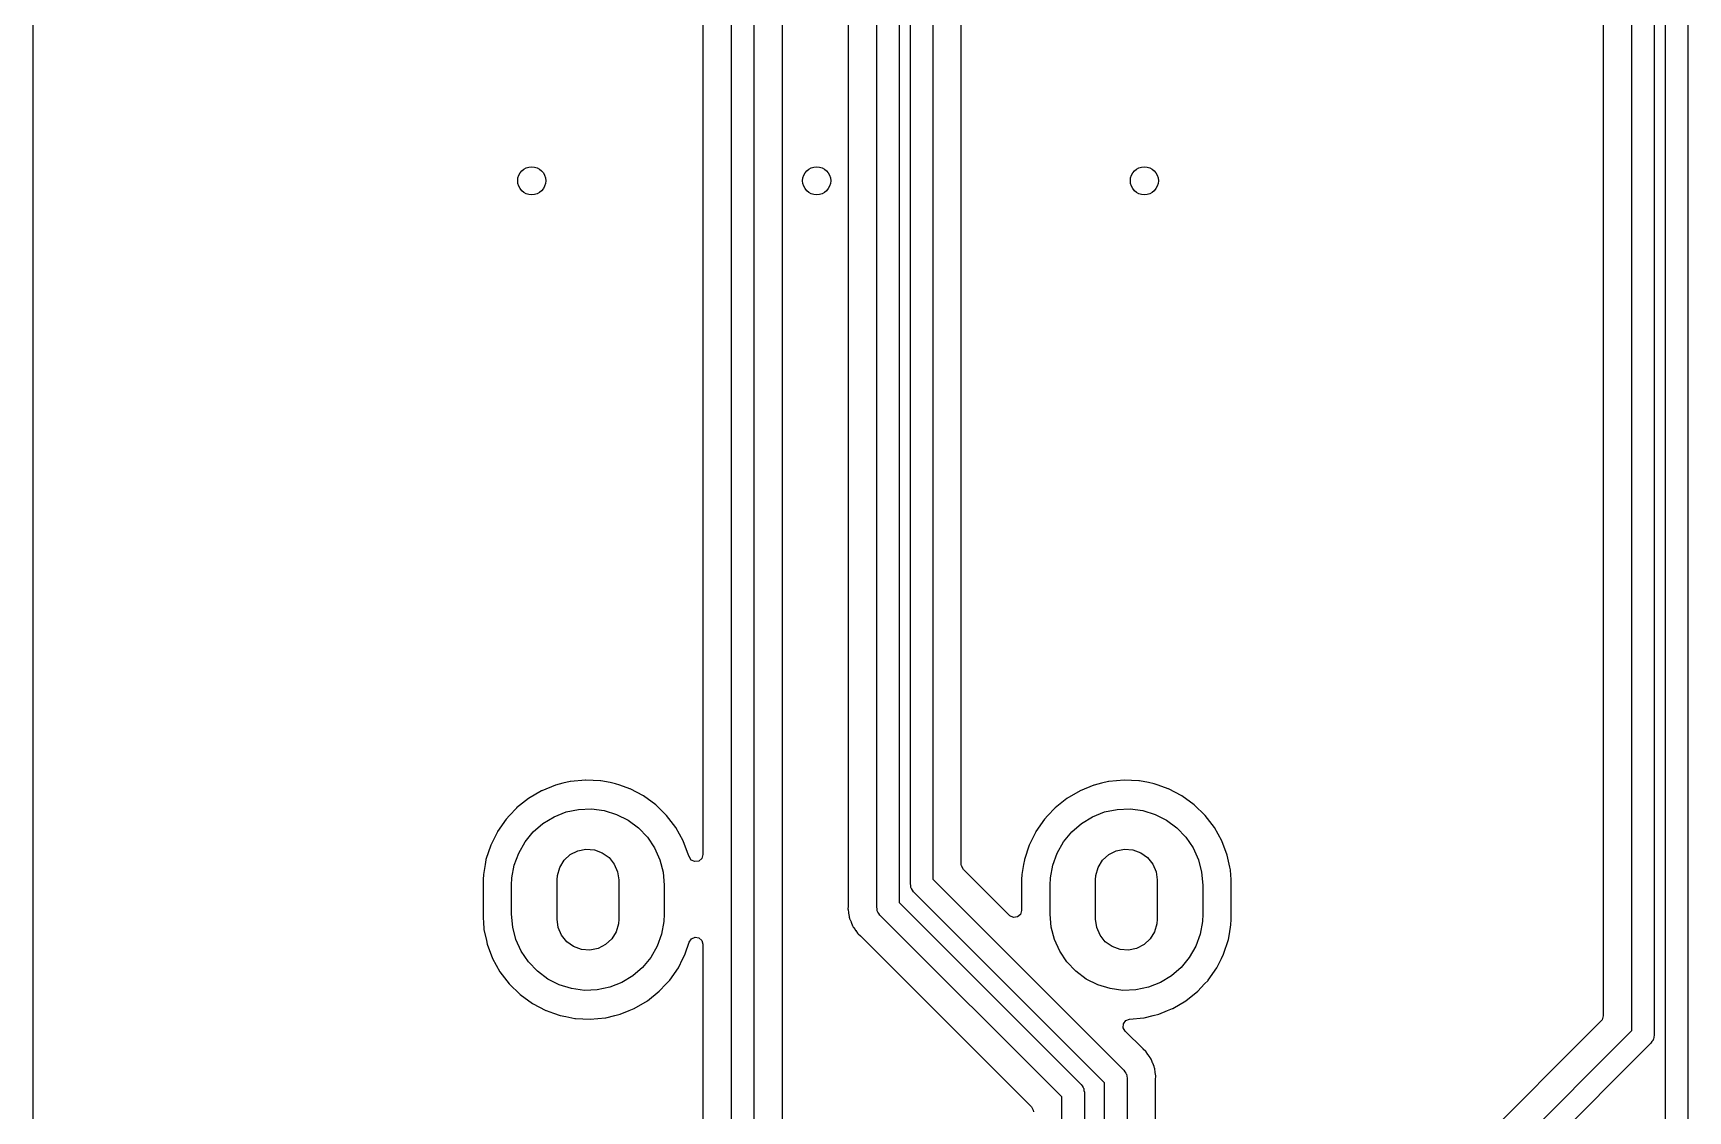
# Model space of a CAD drawing. Extents: x 87 to 116, y -228 to -39.
# Drawn here: x 86.87 to 116.37, y -163.91 to -144.69 of the extents above; entities that cross this region are included whole.
import ezdxf

# ---------------------------------------------------------------- set-up
doc = ezdxf.new("R2010")
doc.units = 0
doc.layers.add('BLACK', color=7, linetype='CONTINUOUS')

msp = doc.modelspace()

# ---------------------------------------------------------------- linework, layer by layer
at = {"layer": 'BLACK', "linetype": 'CONTINUOUS'}
for p, q in [((86.8685, -227.965), (86.8685, -38.7345)), ((115.97, -164.418), (115.97, -96.3745)), ((116.37, -96.2917), (116.37, -164.501)), ((115.37, -162.477), (115.37, -96.6228)), ((115.77, -96.54), (115.77, -162.56)), ((114.861, -129.927), (114.861, -162.214)), ((99.3175, -165.154), (99.3175, -135.755)), ((99.7175, -135.838), (99.7175, -165.154)), ((98.809, -137.123), (98.809, -159.338)), ((102.508, -159.858), (102.508, -137.123)), ((102.908, -137.123), (102.908, -159.775)), ((103.416, -159.512), (103.416, -137.514)), ((102.308, -137.988), (102.308, -160.191)), ((101.908, -160.274), (101.908, -138.071)), ((101.399, -138.823), (101.399, -160.245)), ((100.226, -164.519), (100.226, -139.037)), ((96.1799, -158.099), (95.9371, -158.197)), ((96.1842, -158.097), (96.1799, -158.099)), ((96.1799, -158.099), (96.1799, -158.099)), ((96.3131, -158.066), (96.1842, -158.097)), ((96.4431, -158.034), (96.3131, -158.066)), ((96.4476, -158.033), (96.4431, -158.034)), ((96.4431, -158.034), (96.4431, -158.034)), ((96.7175, -158.007), (96.4476, -158.033)), ((96.7221, -158.007), (96.7175, -158.007)), ((96.9838, -158.02), (96.7221, -158.007)), ((96.7221, -158.007), (96.7221, -158.007)), ((96.9883, -158.02), (96.9838, -158.02)), ((96.9838, -158.02), (96.9838, -158.02)), ((96.9928, -158.021), (96.9883, -158.02)), ((97.1563, -158.054), (96.9928, -158.021)), ((96.9928, -158.021), (96.9928, -158.021)), ((97.2544, -158.073), (97.1563, -158.054)), ((97.328, -158.099), (97.2544, -158.073)), ((97.5057, -158.162), (97.328, -158.099)), ((105.78, -158.099), (105.537, -158.197)), ((105.784, -158.097), (105.78, -158.099)), ((105.78, -158.099), (105.78, -158.099)), ((105.913, -158.066), (105.784, -158.097)), ((106.043, -158.034), (105.913, -158.066)), ((106.048, -158.033), (106.043, -158.034)), ((106.043, -158.034), (106.043, -158.034)), ((106.317, -158.007), (106.048, -158.033)), ((106.322, -158.007), (106.317, -158.007)), ((106.584, -158.02), (106.322, -158.007)), ((106.322, -158.007), (106.322, -158.007)), ((106.588, -158.02), (106.584, -158.02)), ((106.584, -158.02), (106.584, -158.02)), ((106.593, -158.021), (106.588, -158.02)), ((106.756, -158.054), (106.593, -158.021)), ((106.593, -158.021), (106.593, -158.021)), ((106.854, -158.073), (106.756, -158.054)), ((106.928, -158.099), (106.854, -158.073)), ((107.106, -158.162), (106.928, -158.099)), ((95.6988, -158.336), (95.4871, -158.505)), ((95.9328, -158.199), (95.6988, -158.336)), ((95.9371, -158.197), (95.9328, -158.199)), ((97.5058, -158.162), (97.5057, -158.162)), ((97.5101, -158.163), (97.5058, -158.162)), ((97.75, -158.289), (97.5101, -158.163)), ((97.9693, -158.449), (97.75, -158.289)), ((105.299, -158.336), (105.087, -158.505)), ((105.533, -158.199), (105.299, -158.336)), ((105.537, -158.197), (105.533, -158.199)), ((107.11, -158.163), (107.106, -158.162)), ((107.106, -158.162), (107.106, -158.162)), ((107.35, -158.289), (107.11, -158.163)), ((107.569, -158.449), (107.35, -158.289)), ((95.302, -158.704), (95.1474, -158.926)), ((95.3592, -158.642), (95.302, -158.704)), ((95.4839, -158.509), (95.3592, -158.642)), ((95.4871, -158.505), (95.4839, -158.509)), ((95.9587, -158.781), (96.1553, -158.662)), ((96.1553, -158.662), (96.3692, -158.577)), ((96.3692, -158.577), (96.5943, -158.53)), ((96.5943, -158.53), (96.8241, -158.522)), ((96.8241, -158.522), (97.052, -158.552)), ((97.052, -158.552), (97.2717, -158.62)), ((97.2717, -158.62), (97.4767, -158.724)), ((98.1632, -158.639), (97.9693, -158.449)), ((98.3277, -158.854), (98.1632, -158.639)), ((104.902, -158.704), (104.747, -158.926)), ((104.959, -158.642), (104.902, -158.704)), ((105.084, -158.509), (104.959, -158.642)), ((105.087, -158.505), (105.084, -158.509)), ((105.559, -158.781), (105.755, -158.662)), ((105.755, -158.662), (105.969, -158.577)), ((105.969, -158.577), (106.194, -158.53)), ((106.194, -158.53), (106.424, -158.522)), ((106.424, -158.522), (106.652, -158.552)), ((106.652, -158.552), (106.872, -158.62)), ((106.872, -158.62), (107.077, -158.724)), ((107.763, -158.639), (107.569, -158.449)), ((107.928, -158.854), (107.763, -158.639)), ((95.1454, -158.93), (95.0633, -159.095)), ((95.1474, -158.926), (95.1454, -158.93)), ((95.1454, -158.93), (95.1454, -158.93)), ((95.6392, -159.11), (95.785, -158.932)), ((95.785, -158.932), (95.9587, -158.781)), ((97.4767, -158.724), (97.6612, -158.861)), ((97.6612, -158.861), (97.8199, -159.028)), ((98.4593, -159.091), (98.3277, -158.854)), ((104.745, -158.93), (104.663, -159.095)), ((104.747, -158.926), (104.745, -158.93)), ((104.745, -158.93), (104.745, -158.93)), ((105.239, -159.11), (105.385, -158.932)), ((105.385, -158.932), (105.559, -158.781)), ((107.077, -158.724), (107.261, -158.861)), ((107.261, -158.861), (107.42, -159.028)), ((108.059, -159.091), (107.928, -158.854)), ((95.0266, -159.169), (94.9422, -159.427)), ((95.0633, -159.095), (95.0266, -159.169)), ((95.5254, -159.31), (95.6392, -159.11)), ((96.4461, -159.338), (96.5791, -159.271)), ((96.5791, -159.271), (96.7255, -159.241)), ((96.7255, -159.241), (96.8744, -159.252)), ((96.8744, -159.252), (97.0148, -159.303)), ((97.0148, -159.303), (97.1365, -159.389)), ((97.8199, -159.028), (97.9483, -159.219)), ((97.9483, -159.219), (98.0428, -159.428)), ((98.5554, -159.345), (98.4593, -159.091)), ((104.627, -159.169), (104.542, -159.427)), ((104.663, -159.095), (104.627, -159.169)), ((105.125, -159.31), (105.239, -159.11)), ((106.046, -159.338), (106.179, -159.271)), ((106.179, -159.271), (106.325, -159.241)), ((106.325, -159.241), (106.474, -159.252)), ((106.474, -159.252), (106.615, -159.303)), ((106.615, -159.303), (106.737, -159.389)), ((107.42, -159.028), (107.548, -159.219)), ((107.548, -159.219), (107.643, -159.428)), ((108.155, -159.345), (108.059, -159.091)), ((94.9274, -159.512), (94.8958, -159.694)), ((94.9414, -159.431), (94.9274, -159.512)), ((94.9422, -159.427), (94.9414, -159.431)), ((94.9414, -159.431), (94.9414, -159.431)), ((95.406, -159.752), (95.447, -159.526)), ((95.447, -159.526), (95.5254, -159.31)), ((96.2159, -159.71), (96.2575, -159.566)), ((96.2575, -159.566), (96.3362, -159.439)), ((96.3362, -159.439), (96.4461, -159.338)), ((97.1365, -159.389), (97.2304, -159.505)), ((97.2304, -159.505), (97.2897, -159.642)), ((98.0428, -159.428), (98.1006, -159.651)), ((98.5564, -159.349), (98.5554, -159.345)), ((98.56, -159.365), (98.5564, -159.349)), ((98.5564, -159.349), (98.5564, -159.349)), ((98.5621, -159.374), (98.56, -159.365)), ((98.6005, -159.434), (98.5621, -159.374)), ((98.6651, -159.463), (98.6005, -159.434)), ((98.7354, -159.453), (98.6651, -159.463)), ((98.789, -159.406), (98.7354, -159.453)), ((98.809, -159.338), (98.789, -159.406)), ((103.419, -159.539), (103.416, -159.512)), ((103.453, -159.601), (103.419, -159.539)), ((104.276, -160.424), (103.453, -159.601)), ((104.527, -159.512), (104.496, -159.694)), ((104.541, -159.431), (104.527, -159.512)), ((104.542, -159.427), (104.541, -159.431)), ((104.541, -159.431), (104.541, -159.431)), ((105.006, -159.752), (105.047, -159.526)), ((105.047, -159.526), (105.125, -159.31)), ((105.816, -159.71), (105.858, -159.566)), ((105.858, -159.566), (105.936, -159.439)), ((105.936, -159.439), (106.046, -159.338)), ((106.737, -159.389), (106.83, -159.505)), ((106.83, -159.505), (106.89, -159.642)), ((107.643, -159.428), (107.701, -159.651)), ((108.156, -159.349), (108.155, -159.345)), ((108.204, -159.564), (108.156, -159.349)), ((108.156, -159.349), (108.156, -159.349)), ((108.214, -159.61), (108.204, -159.564)), ((94.8958, -159.694), (94.8915, -159.78)), ((94.8915, -159.78), (94.8915, -160.469)), ((95.4, -159.88), (95.406, -159.752)), ((95.4, -160.4), (95.4, -159.88)), ((96.21, -159.79), (96.2159, -159.71)), ((96.21, -160.49), (96.21, -159.79)), ((97.2897, -159.642), (97.31, -159.79)), ((97.31, -159.79), (97.31, -160.49)), ((98.1006, -159.651), (98.12, -159.88)), ((98.12, -159.88), (98.12, -160.4)), ((102.515, -159.89), (102.508, -159.858)), ((102.519, -159.923), (102.515, -159.89)), ((102.908, -159.775), (106.314, -163.181)), ((104.496, -159.694), (104.492, -159.78)), ((104.492, -159.78), (104.492, -160.335)), ((105, -159.88), (105.006, -159.752)), ((105, -160.4), (105, -159.88)), ((105.81, -159.79), (105.816, -159.71)), ((105.81, -160.49), (105.81, -159.79)), ((106.89, -159.642), (106.91, -159.79)), ((106.91, -159.79), (106.91, -160.49)), ((107.701, -159.651), (107.72, -159.88)), ((107.72, -159.88), (107.72, -160.4)), ((108.214, -159.614), (108.214, -159.61)), ((108.226, -159.781), (108.214, -159.614)), ((108.228, -159.811), (108.226, -159.781)), ((108.228, -160.5), (108.228, -159.811)), ((102.308, -160.191), (105.552, -163.435)), ((102.525, -159.933), (102.519, -159.923)), ((102.527, -159.944), (102.525, -159.933)), ((102.548, -159.97), (102.527, -159.944)), ((102.566, -159.999), (102.548, -159.97)), ((105.972, -163.405), (102.566, -159.999)), ((94.8915, -160.469), (94.8917, -160.471)), ((94.8917, -160.471), (94.8917, -160.471)), ((94.8917, -160.471), (94.897, -160.545)), ((95.4194, -160.629), (95.4, -160.4)), ((98.12, -160.4), (98.114, -160.528)), ((101.399, -160.254), (101.395, -160.311)), ((101.395, -160.311), (101.397, -160.319)), ((101.397, -160.319), (101.397, -160.319)), ((101.397, -160.319), (101.406, -160.374)), ((101.399, -160.245), (101.399, -160.254)), ((101.406, -160.374), (101.407, -160.381)), ((101.407, -160.381), (101.415, -160.444)), ((101.415, -160.444), (101.418, -160.451)), ((101.418, -160.451), (101.418, -160.454)), ((101.418, -160.454), (101.423, -160.47)), ((101.423, -160.47), (101.423, -160.473)), ((101.423, -160.473), (101.425, -160.48)), ((101.425, -160.48), (101.428, -160.487)), ((101.428, -160.487), (101.45, -160.539)), ((101.915, -160.307), (101.908, -160.274)), ((101.919, -160.34), (101.915, -160.307)), ((101.925, -160.35), (101.919, -160.34)), ((101.928, -160.361), (101.925, -160.35)), ((101.949, -160.387), (101.928, -160.361)), ((101.966, -160.415), (101.949, -160.387)), ((105.21, -163.659), (101.966, -160.415)), ((104.283, -160.431), (104.276, -160.424)), ((104.348, -160.46), (104.283, -160.431)), ((104.418, -160.45), (104.348, -160.46)), ((104.471, -160.403), (104.418, -160.45)), ((104.492, -160.335), (104.471, -160.403)), ((105.019, -160.629), (105, -160.4)), ((107.72, -160.4), (107.714, -160.528)), ((94.897, -160.545), (94.9061, -160.67)), ((94.9061, -160.67), (94.9071, -160.675)), ((94.9071, -160.675), (94.9071, -160.675)), ((94.9071, -160.675), (94.9506, -160.872)), ((95.4772, -160.852), (95.4194, -160.629)), ((96.2303, -160.638), (96.21, -160.49)), ((96.2895, -160.775), (96.2303, -160.638)), ((96.3835, -160.891), (96.2895, -160.775)), ((97.2625, -160.714), (97.1838, -160.841)), ((97.3041, -160.57), (97.2625, -160.714)), ((97.31, -160.49), (97.3041, -160.57)), ((98.073, -160.754), (97.9946, -160.97)), ((98.114, -160.528), (98.073, -160.754)), ((101.45, -160.539), (101.453, -160.545)), ((101.453, -160.545), (101.476, -160.605)), ((101.476, -160.605), (101.48, -160.611)), ((101.48, -160.611), (101.481, -160.613)), ((101.481, -160.613), (101.489, -160.628)), ((101.489, -160.628), (101.491, -160.63)), ((101.491, -160.63), (101.494, -160.637)), ((101.494, -160.637), (101.523, -160.675)), ((101.523, -160.675), (101.533, -160.688)), ((101.533, -160.688), (101.536, -160.693)), ((101.536, -160.693), (101.568, -160.74)), ((101.568, -160.74), (101.568, -160.74)), ((101.568, -160.74), (101.573, -160.746)), ((101.573, -160.746), (101.578, -160.751)), ((101.578, -160.751), (101.578, -160.751)), ((101.578, -160.751), (101.619, -160.787)), ((105.077, -160.852), (105.019, -160.629)), ((105.83, -160.638), (105.81, -160.49)), ((105.89, -160.775), (105.83, -160.638)), ((105.983, -160.891), (105.89, -160.775)), ((106.862, -160.714), (106.784, -160.841)), ((106.904, -160.57), (106.862, -160.714)), ((106.91, -160.49), (106.904, -160.57)), ((107.673, -160.754), (107.595, -160.97)), ((107.714, -160.528), (107.673, -160.754)), ((108.178, -160.853), (108.196, -160.751)), ((108.196, -160.751), (108.224, -160.59)), ((108.224, -160.586), (108.228, -160.5)), ((108.224, -160.59), (108.224, -160.586)), ((108.224, -160.59), (108.224, -160.59)), ((94.9506, -160.872), (94.9646, -160.935)), ((94.9646, -160.935), (95.0607, -161.189)), ((95.5717, -161.061), (95.4772, -160.852)), ((95.7001, -161.252), (95.5717, -161.061)), ((96.5052, -160.977), (96.3835, -160.891)), ((96.6456, -161.028), (96.5052, -160.977)), ((96.7945, -161.039), (96.6456, -161.028)), ((96.9409, -161.009), (96.7945, -161.039)), ((97.0739, -160.942), (96.9409, -161.009)), ((97.1838, -160.841), (97.0739, -160.942)), ((97.9946, -160.97), (97.8808, -161.17)), ((98.4948, -161.107), (98.5633, -160.898)), ((98.5633, -160.898), (98.6035, -160.839)), ((98.6035, -160.839), (98.669, -160.812)), ((98.669, -160.812), (98.7389, -160.824)), ((98.7389, -160.824), (98.7911, -160.872)), ((98.7911, -160.872), (98.809, -160.937)), ((98.809, -160.937), (98.809, -164.519)), ((101.619, -160.787), (101.624, -160.792)), ((101.624, -160.792), (104.665, -163.833)), ((105.172, -161.061), (105.077, -160.852)), ((105.3, -161.252), (105.172, -161.061)), ((106.105, -160.977), (105.983, -160.891)), ((106.246, -161.028), (106.105, -160.977)), ((106.395, -161.039), (106.246, -161.028)), ((106.541, -161.009), (106.395, -161.039)), ((106.674, -160.942), (106.541, -161.009)), ((106.784, -160.841), (106.674, -160.942)), ((107.595, -160.97), (107.481, -161.17)), ((108.093, -161.111), (108.178, -160.853)), ((95.0607, -161.189), (95.1923, -161.426)), ((95.8588, -161.419), (95.7001, -161.252)), ((97.735, -161.348), (97.5613, -161.499)), ((97.8808, -161.17), (97.735, -161.348)), ((98.218, -161.576), (98.3726, -161.354)), ((98.3726, -161.354), (98.4546, -161.189)), ((98.4546, -161.189), (98.4913, -161.115)), ((98.4913, -161.115), (98.4934, -161.111)), ((98.4913, -161.115), (98.4913, -161.115)), ((98.4934, -161.111), (98.4948, -161.107)), ((98.4948, -161.107), (98.4948, -161.107)), ((105.459, -161.419), (105.3, -161.252)), ((107.335, -161.348), (107.161, -161.499)), ((107.481, -161.17), (107.335, -161.348)), ((107.818, -161.576), (107.973, -161.354)), ((107.973, -161.354), (108.055, -161.189)), ((108.055, -161.189), (108.091, -161.115)), ((108.091, -161.115), (108.093, -161.111)), ((108.091, -161.115), (108.091, -161.115)), ((95.1923, -161.426), (95.3568, -161.641)), ((95.3568, -161.641), (95.5507, -161.831)), ((96.0433, -161.556), (95.8588, -161.419)), ((96.2483, -161.66), (96.0433, -161.556)), ((96.468, -161.728), (96.2483, -161.66)), ((97.3647, -161.618), (97.1508, -161.703)), ((97.5613, -161.499), (97.3647, -161.618)), ((98.0329, -161.775), (98.1544, -161.645)), ((98.1544, -161.645), (98.2149, -161.58)), ((98.2149, -161.58), (98.218, -161.576)), ((98.2149, -161.58), (98.2149, -161.58)), ((105.643, -161.556), (105.459, -161.419)), ((105.848, -161.66), (105.643, -161.556)), ((106.068, -161.728), (105.848, -161.66)), ((106.965, -161.618), (106.751, -161.703)), ((107.161, -161.499), (106.965, -161.618)), ((107.633, -161.775), (107.754, -161.645)), ((107.754, -161.645), (107.815, -161.58)), ((107.815, -161.58), (107.818, -161.576)), ((107.815, -161.58), (107.815, -161.58)), ((95.5507, -161.831), (95.77, -161.991)), ((96.6959, -161.758), (96.468, -161.728)), ((96.9257, -161.75), (96.6959, -161.758)), ((97.1508, -161.703), (96.9257, -161.75)), ((97.5872, -162.081), (97.8212, -161.944)), ((97.8212, -161.944), (98.0329, -161.775)), ((106.296, -161.758), (106.068, -161.728)), ((106.526, -161.75), (106.296, -161.758)), ((106.751, -161.703), (106.526, -161.75)), ((107.187, -162.081), (107.421, -161.944)), ((107.421, -161.944), (107.633, -161.775)), ((95.77, -161.991), (96.0099, -162.117)), ((96.0099, -162.117), (96.0142, -162.118)), ((96.0142, -162.118), (96.0143, -162.118)), ((96.0143, -162.118), (96.1471, -162.165)), ((96.1471, -162.165), (96.2656, -162.207)), ((96.2656, -162.207), (96.3637, -162.226)), ((96.3637, -162.226), (96.5272, -162.259)), ((96.8025, -162.273), (97.0724, -162.247)), ((97.0724, -162.247), (97.0769, -162.246)), ((97.0769, -162.246), (97.2366, -162.207)), ((97.0769, -162.246), (97.0769, -162.246)), ((97.2366, -162.207), (97.3358, -162.183)), ((97.3358, -162.183), (97.495, -162.118)), ((97.495, -162.118), (97.5829, -162.083)), ((97.5829, -162.083), (97.5872, -162.081)), ((97.5829, -162.083), (97.5829, -162.083)), ((106.415, -162.272), (106.668, -162.248)), ((106.668, -162.248), (106.672, -162.247)), ((106.672, -162.247), (106.677, -162.246)), ((106.677, -162.246), (106.837, -162.207)), ((106.677, -162.246), (106.677, -162.246)), ((106.837, -162.207), (106.936, -162.183)), ((106.936, -162.183), (107.095, -162.118)), ((107.095, -162.118), (107.183, -162.083)), ((107.183, -162.083), (107.187, -162.081)), ((107.183, -162.083), (107.183, -162.083)), ((114.861, -162.214), (114.841, -162.282)), ((96.5272, -162.259), (96.5272, -162.259)), ((96.5272, -162.259), (96.5317, -162.26)), ((96.5317, -162.26), (96.5362, -162.26)), ((96.5362, -162.26), (96.5362, -162.26)), ((96.5362, -162.26), (96.7979, -162.273)), ((96.7979, -162.273), (96.7979, -162.273)), ((96.7979, -162.273), (96.8025, -162.273)), ((106.304, -162.424), (106.309, -162.353)), ((106.338, -162.486), (106.304, -162.424)), ((106.309, -162.353), (106.352, -162.296)), ((106.656, -162.804), (106.338, -162.486)), ((106.352, -162.296), (106.415, -162.272)), ((107.622, -170.225), (115.37, -162.477)), ((114.825, -162.303), (108.112, -169.016)), ((114.841, -162.282), (114.825, -162.303)), ((106.661, -162.809), (106.656, -162.804)), ((106.707, -162.85), (106.661, -162.809)), ((115.711, -162.701), (107.904, -170.509)), ((115.729, -162.673), (115.711, -162.701)), ((115.75, -162.647), (115.729, -162.673)), ((115.753, -162.636), (115.75, -162.647)), ((115.759, -162.626), (115.753, -162.636)), ((115.763, -162.593), (115.759, -162.626)), ((115.77, -162.56), (115.763, -162.593)), ((106.712, -162.856), (106.707, -162.85)), ((106.744, -162.903), (106.712, -162.856)), ((106.712, -162.856), (106.712, -162.856)), ((106.747, -162.908), (106.744, -162.903)), ((106.782, -162.953), (106.747, -162.908)), ((106.786, -162.959), (106.782, -162.953)), ((106.782, -162.953), (106.782, -162.953)), ((106.789, -162.966), (106.786, -162.959)), ((106.791, -162.968), (106.789, -162.966)), ((106.799, -162.983), (106.791, -162.968)), ((106.8, -162.985), (106.799, -162.983)), ((106.804, -162.991), (106.8, -162.985)), ((106.807, -162.998), (106.804, -162.991)), ((106.827, -163.051), (106.807, -162.998)), ((106.807, -162.998), (106.807, -162.998)), ((106.83, -163.057), (106.827, -163.051)), ((106.855, -163.116), (106.83, -163.057)), ((106.857, -163.123), (106.855, -163.116)), ((106.857, -163.126), (106.857, -163.123)), ((106.862, -163.142), (106.857, -163.126)), ((106.862, -163.145), (106.862, -163.142)), ((105.552, -163.435), (105.569, -163.463)), ((105.972, -168.827), (105.972, -163.405)), ((106.314, -163.181), (106.331, -163.209)), ((106.331, -163.209), (106.352, -163.235)), ((106.352, -163.235), (106.355, -163.246)), ((106.355, -163.246), (106.361, -163.256)), ((106.361, -163.256), (106.365, -163.289)), ((106.365, -163.289), (106.372, -163.322)), ((106.372, -163.322), (106.372, -168.91)), ((106.865, -163.152), (106.862, -163.145)), ((106.866, -163.159), (106.865, -163.152)), ((106.873, -163.215), (106.866, -163.159)), ((106.874, -163.222), (106.873, -163.215)), ((106.885, -163.285), (106.874, -163.222)), ((106.88, -163.351), (106.881, -163.342)), ((106.88, -166.771), (106.88, -163.351)), ((106.881, -163.342), (106.884, -163.292)), ((106.884, -163.292), (106.885, -163.285)), ((106.884, -163.292), (106.884, -163.292)), ((105.21, -168.573), (105.21, -163.659)), ((105.569, -163.463), (105.59, -163.489)), ((105.59, -163.489), (105.593, -163.5)), ((105.593, -163.5), (105.599, -163.51)), ((105.599, -163.51), (105.603, -163.543)), ((105.603, -163.543), (105.61, -163.576)), ((105.61, -163.576), (105.61, -168.656)), ((104.665, -163.833), (104.699, -163.895)), ((104.699, -163.895), (104.701, -163.922))]:
    msp.add_line(p, q, dxfattribs=at)
at = {"layer": 'BLACK'}
for centre in [(95.758, -147.32), (100.838, -147.32), (106.68, -147.32)]:
    msp.add_circle(centre, 0.25, dxfattribs=at)

doc.saveas('drawing.dxf')
